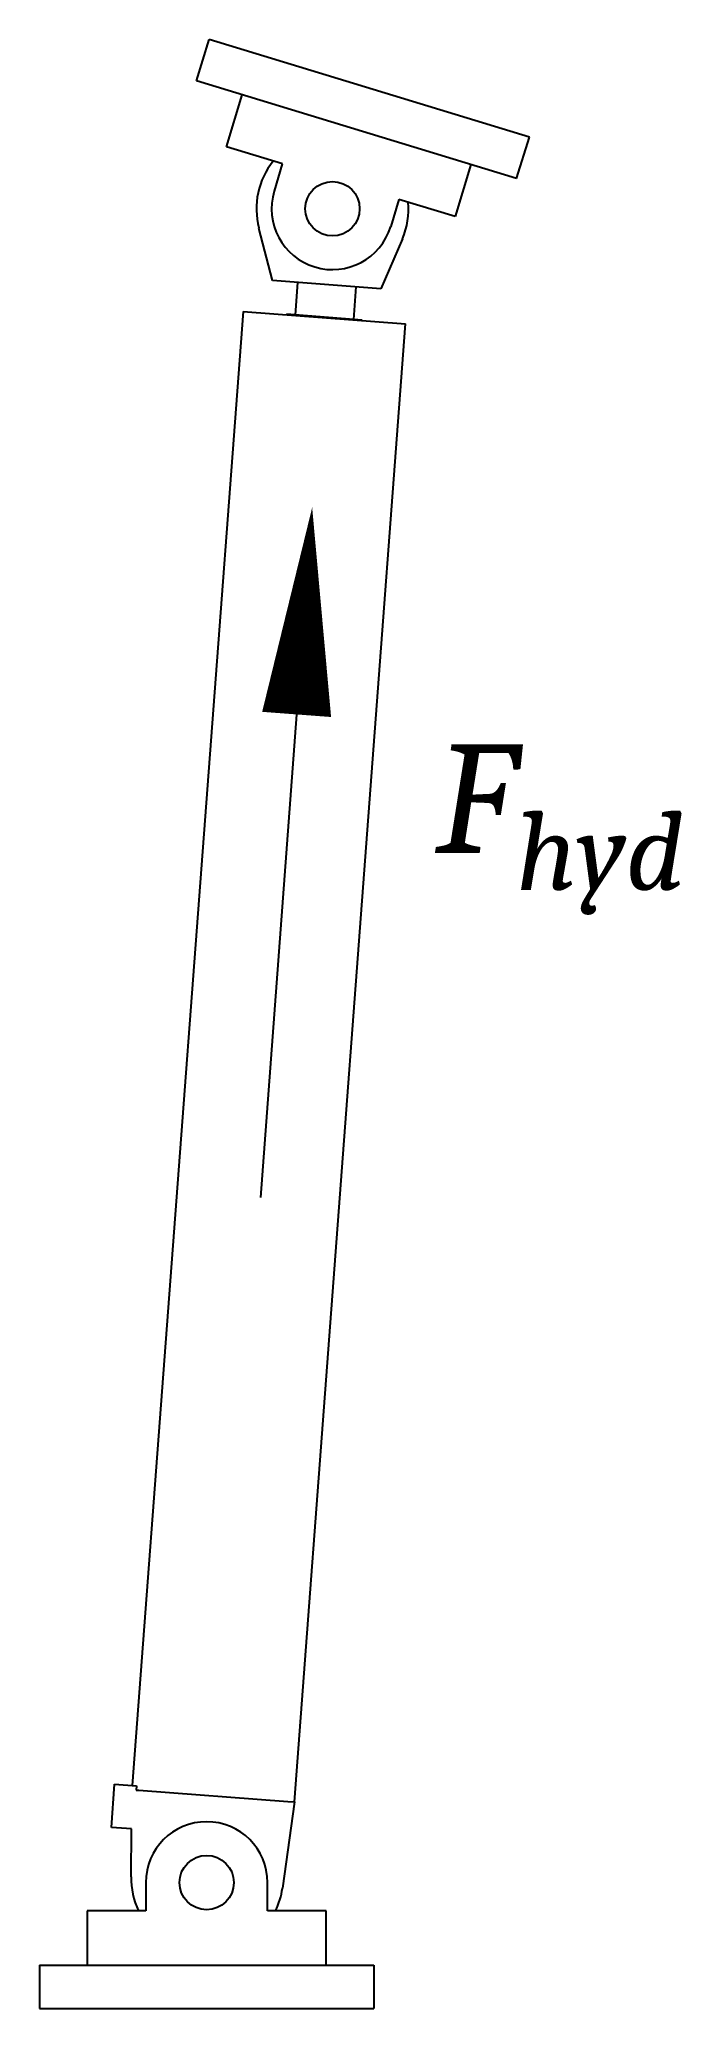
# Model space of a CAD drawing. Header units: millimetres. Extents: x 316 to 729, y 350 to 830.
# Drawn here: x 316.2 to 375.3, y 349.8 to 531 of the extents above; entities outside this region: 1.
import ezdxf

# ---------------------------------------------------------------- set-up
doc = ezdxf.new("R2010")
doc.units = ezdxf.units.MM
doc.linetypes.add('CENTER', pattern=[10.16, 6.35, -1.27, 1.27, -1.27])

msp = doc.modelspace()

# ---------------------------------------------------------------- linework, layer by layer
at = {"color": 7, "linetype": 'Continuous', "lineweight": 25}
for p, q in [((714.97, 829.63), (728.68, 828.6)), ((330.66, 527.18), (331.83, 531.01)), ((361.29, 522.02), (331.83, 531.01)), ((360.12, 518.2), (330.66, 527.18)), ((333.41, 521.11), (334.87, 525.9)), ((360.12, 518.2), (361.29, 522.02)), ((338.58, 519.54), (333.41, 521.11)), ((337.82, 517.05), (338.58, 519.54)), ((355.91, 519.48), (354.45, 514.7)), ((349.29, 516.27), (348.53, 513.79)), ((354.45, 514.7), (349.29, 516.27)), ((337.66, 508.81), (336.4, 513.65)), ((349.61, 512.66), (347.63, 508.06)), ((347.63, 508.06), (337.66, 508.81)), ((339.96, 508.64), (339.73, 505.65)), ((345.12, 505.24), (345.34, 508.24)), ((334.94, 505.96), (324.74, 370.34)), ((334.94, 505.96), (349.9, 504.83)), ((338.93, 505.71), (338.93, 505.66)), ((345.91, 505.18), (338.93, 505.71)), ((339.67, 368.82), (349.9, 504.83)), ((345.91, 505.13), (345.91, 505.18)), ((322.82, 366.47), (323.12, 370.46)), ((323.12, 370.46), (325.14, 370.31)), ((325.14, 370.31), (325.11, 369.91)), ((325.11, 369.91), (325.34, 369.89)), ((325.34, 369.89), (339.05, 368.86)), ((339.67, 368.82), (338.56, 360.88)), ((339.05, 368.86), (339.67, 368.82)), ((324.68, 366.33), (322.82, 366.47)), ((324.63, 361.93), (324.68, 366.33)), ((325.99, 361.4), (325.99, 358.8)), ((337.19, 358.8), (337.19, 361.4)), ((325.99, 358.8), (320.59, 358.8)), ((320.59, 358.8), (320.59, 353.8)), ((342.59, 358.8), (337.19, 358.8)), ((342.59, 353.8), (342.59, 358.8)), ((316.19, 353.8), (346.99, 353.8)), ((316.19, 353.8), (316.19, 349.8)), ((346.99, 353.8), (346.99, 349.8)), ((316.19, 349.8), (346.99, 349.8))]:
    msp.add_line(p, q, dxfattribs=at)
msp.add_lwpolyline([(341.3, 487.94, 0, 6.36, 0), (339.87, 468.89, 6.36, 6.36, 0)], format="xyseb")
at = {"lineweight": 25}
msp.add_lwpolyline([(339.87, 468.89), (336.53, 424.44)], dxfattribs=at)
at = {"color": 7, "linetype": 'Continuous', "lineweight": 25}
for centre in [(343.17, 515.42), (331.59, 361.4)]:
    msp.add_circle(centre, 2.5, dxfattribs=at)
for centre, radius, start, end in [((343.17, 515.42), 7, 141.2374, 194.625), ((343.17, 515.42), 5.6, 163.0412, 343.0412), ((343.17, 515.42), 7, 336.7758, 4.8449), ((331.59, 361.4), 5.6, 0, 180), ((331.63, 361.85), 7, 179.3797, 205.812), ((331.63, 361.85), 7, 334.188, 352.0212)]:
    msp.add_arc(centre, radius, start, end, dxfattribs=at)

# ---------------------------------------------------------------- texts
at = {"linetype": 'CENTER', "insert": (352.64, 466.14), "char_height": 10, "attachment_point": 1}
msp.add_mtext_dynamic_manual_height_columns('\\A1;{\\fCambria|b0|i1|c0|p18;F\\H0.7x;\\S^ hyd;}', width=34.9351, gutter_width=17.5, heights=[0], dxfattribs=at)

doc.saveas('drawing.dxf')
